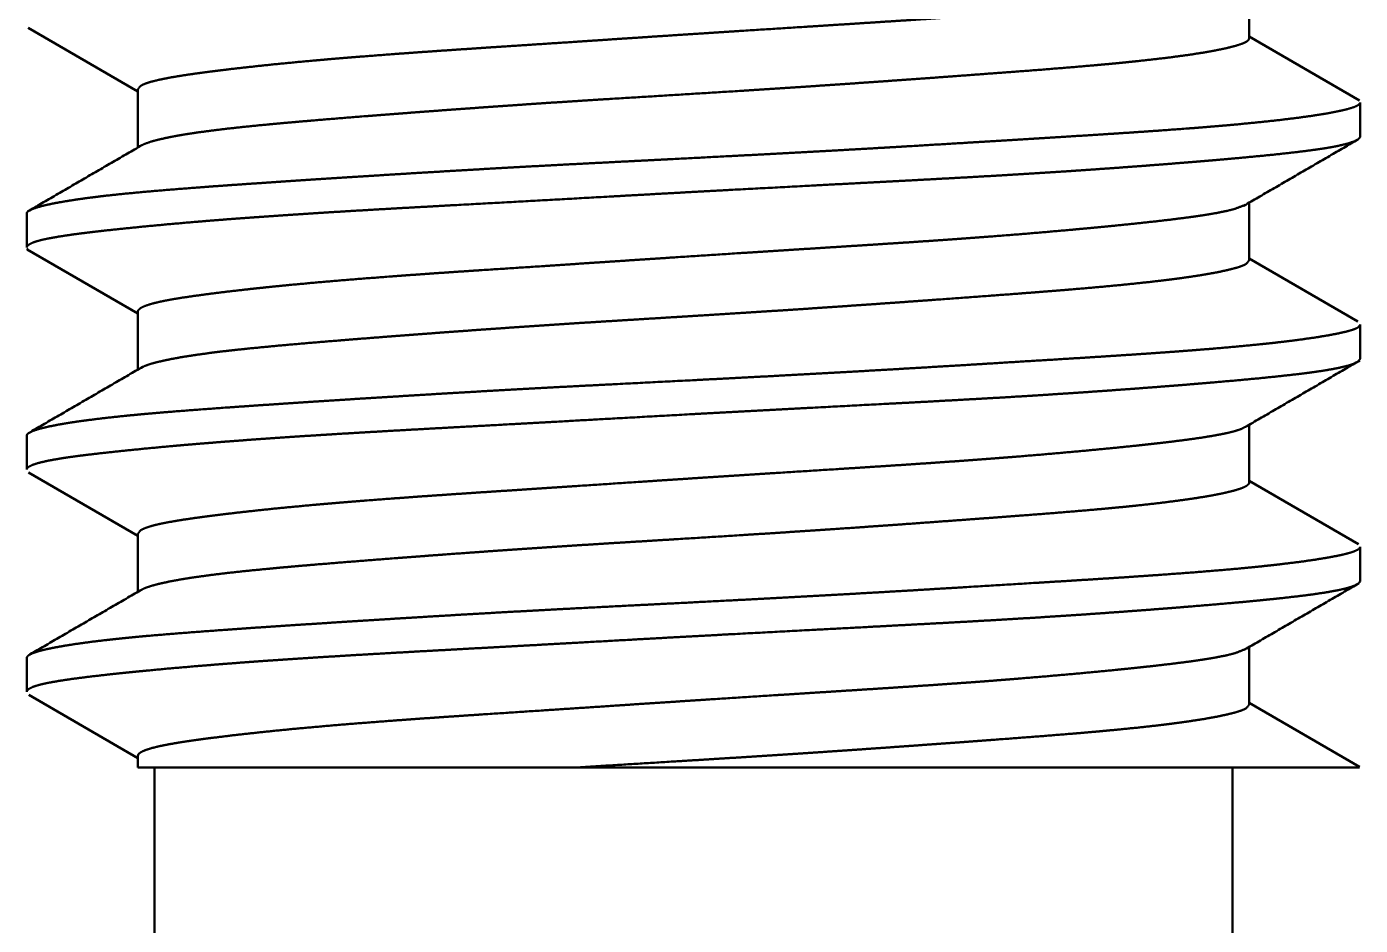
# Paper-space layout 'Layout1' of a CAD drawing. Header units: millimetres. Extents: x 0 to 420, y 0 to 297.
# Drawn here: x 235.53 to 241.53, y 152.9 to 156.94 of the extents above; entities that cross this region are included whole.
import ezdxf

# ---------------------------------------------------------------- set-up
doc = ezdxf.new("R2010")
doc.units = ezdxf.units.MM
doc.layers.add('170', color=7, linetype='Continuous', true_color=0xffffff)

psp = doc.layouts.get("Layout1")

# ---------------------------------------------------------------- linework, layer by layer
at = {"layer": '170', "color": 155, "linetype": 'Continuous', "lineweight": 50}
for p, q in [((241.0252, 156.8909), (241.0252, 157.1508)), ((235.5325, 156.9371), (236.0252, 156.6509)), ((241.5212, 156.6109), (241.0252, 156.8991)), ((236.0252, 156.6602), (236.0252, 156.399)), ((241.5252, 156.4491), (241.5252, 156.6019)), ((241.0252, 155.8909), (241.0252, 156.1509)), ((235.5252, 156.102), (235.5252, 155.9491)), ((235.5325, 155.9376), (235.5262, 155.9449)), ((235.5273, 155.9406), (236.0252, 155.6514)), ((241.5136, 155.6154), (241.0252, 155.8992)), ((236.0252, 155.6602), (236.0252, 155.3993)), ((241.5252, 155.4491), (241.5252, 155.602)), ((235.5252, 155.1019), (235.5252, 154.9492)), ((241.0252, 154.8909), (241.0252, 155.1512)), ((235.5335, 154.9365), (236.0252, 154.6508)), ((241.5166, 154.6138), (241.0252, 154.8993)), ((236.0252, 154.6601), (236.0252, 154.3992)), ((241.5252, 154.449), (241.5252, 154.602)), ((241.0252, 153.8909), (241.0252, 154.1508)), ((235.5252, 154.1019), (235.5252, 153.9491)), ((235.5351, 153.9356), (236.0252, 153.6509)), ((241.5215, 153.6107), (241.0252, 153.899)), ((236.0252, 153.6601), (236.0252, 153.6088)), ((236.1002, 153.6088), (236.1002, 152.6088)), ((240.9502, 152.6088), (240.9502, 153.6088)), ((241.517, 153.6133), (241.5222, 153.6088))]:
    psp.add_line(p, q, dxfattribs=at)
for points, knots in [([(241.0088, 157.1413), (240.9889, 157.1321), (240.9751, 157.1272), (240.959, 157.1223), (240.9502, 157.1199), (240.9407, 157.1175), (240.9307, 157.1151), (240.9202, 157.1127), (240.873, 157.1033), (240.8175, 157.0942), (240.7541, 157.0851), (240.6826, 157.0759), (240.6438, 157.0712), (240.603, 157.0665), (240.5818, 157.0642), (240.5601, 157.0618), (240.538, 157.0594), (240.5155, 157.057), (240.4215, 157.0474), (240.3211, 157.0377), (240.2144, 157.0279), (240.1014, 157.0179), (240.0425, 157.0129), (239.9819, 157.008), (239.9201, 157.003), (239.8573, 156.9981), (239.7286, 156.9885), (239.596, 156.9792), (239.4595, 156.9701), (239.3191, 156.961), (239.2474, 156.9564), (239.1749, 156.9518), (239.0291, 156.9425), (238.7343, 156.9237), (238.5854, 156.9141), (238.3978, 156.9018), (238.3226, 156.8968), (238.2852, 156.8944), (238.1369, 156.8845), (237.9906, 156.8747), (237.7746, 156.8605), (237.6683, 156.8535), (237.6331, 156.8512), (237.5631, 156.8465), (237.4263, 156.8373), (237.2942, 156.8282), (237.1669, 156.8189), (237.0442, 156.8095), (236.9847, 156.8048), (236.9264, 156.8), (236.8692, 156.7951), (236.8135, 156.7902), (236.7075, 156.7803), (236.6084, 156.7704), (236.5163, 156.7605), (236.4312, 156.7507), (236.3912, 156.7458), (236.353, 156.741), (236.3346, 156.7386), (236.3167, 156.7362), (236.2993, 156.7339), (236.2825, 156.7316), (236.2205, 156.7224), (236.1669, 156.7133), (236.1216, 156.7042), (236.0848, 156.695), (236.077, 156.6927), (236.0696, 156.6903), (236.0628, 156.688), (236.0566, 156.6856), (236.0458, 156.6809), (236.0373, 156.6761), (236.0252, 156.6602)], [0, 0, 0.004389, 0.007303, 0.010642, 0.012469, 0.01441, 0.016456, 0.018609, 0.028202, 0.03939, 0.052156, 0.06651, 0.074294, 0.082478, 0.086725, 0.09107, 0.095497, 0.100001, 0.118824, 0.138914, 0.160257, 0.182857, 0.194641, 0.206741, 0.219095, 0.231645, 0.257341, 0.283814, 0.31106, 0.339091, 0.353403, 0.367871, 0.396972, 0.455802, 0.485529, 0.52298, 0.537983, 0.545443, 0.57505, 0.604268, 0.64737, 0.668594, 0.675621, 0.689593, 0.71691, 0.743278, 0.768711, 0.793205, 0.805105, 0.816763, 0.828188, 0.839319, 0.860535, 0.880359, 0.898811, 0.91589, 0.923907, 0.931576, 0.935275, 0.938872, 0.942366, 0.94575, 0.958236, 0.969064, 0.978253, 0.985806, 0.987438, 0.988972, 0.990405, 0.991734, 0.994078, 0.996019, 1, 1]), ([(236.0356, 156.4051), (236.0381, 156.4068), (236.0577, 156.4163), (236.0861, 156.426), (236.123, 156.4357), (236.1687, 156.4457), (236.1816, 156.4482), (236.1949, 156.4507), (236.2088, 156.4532), (236.2233, 156.4557), (236.2536, 156.4606), (236.2859, 156.4656), (236.3561, 156.4752), (236.4339, 156.4846), (236.5193, 156.4938), (236.6124, 156.503), (236.6369, 156.5053), (236.6618, 156.5075), (236.6871, 156.5099), (236.7128, 156.5121), (236.7652, 156.5167), (236.819, 156.5213), (236.9309, 156.5306), (237.0484, 156.54), (237.1092, 156.5448), (237.2351, 156.5544), (237.3002, 156.5594), (237.4333, 156.5692), (237.5695, 156.5791), (237.7087, 156.5889), (237.8509, 156.5986), (237.9231, 156.6033), (237.9961, 156.608), (238.0329, 156.6104), (238.107, 156.6151), (238.1442, 156.6174), (238.4418, 156.6357), (238.7396, 156.6542), (238.8885, 156.6638), (238.963, 156.6686), (239.0367, 156.6735), (239.1821, 156.6833), (239.3246, 156.6932), (239.4642, 156.7031), (239.6346, 156.7154), (239.7014, 156.7203), (239.7999, 156.7276), (239.9874, 156.7415), (240.1056, 156.7506), (240.2182, 156.7597), (240.3252, 156.7689), (240.3767, 156.7735), (240.4264, 156.7782), (240.4743, 156.7829), (240.5203, 156.7876), (240.6065, 156.7972), (240.6852, 156.8068), (240.7565, 156.8166), (240.8201, 156.8265), (240.8348, 156.829), (240.8489, 156.8315), (240.8625, 156.834), (240.8756, 156.8365), (240.9, 156.8414), (240.9223, 156.8462), (240.9603, 156.8557), (240.9897, 156.865), (241.0011, 156.8695), (241.0104, 156.8741), (241.0142, 156.8764), (241.0174, 156.8787), (241.0201, 156.881), (241.0222, 156.8833), (241.0252, 156.891)], [0, 0, 0.000604, 0.004938, 0.010889, 0.018493, 0.027798, 0.030395, 0.033097, 0.035912, 0.038824, 0.044935, 0.051427, 0.065527, 0.081117, 0.098202, 0.116803, 0.121692, 0.126671, 0.131728, 0.13685, 0.147315, 0.158059, 0.18038, 0.203817, 0.215953, 0.241071, 0.254053, 0.280601, 0.307755, 0.335503, 0.363848, 0.378247, 0.392793, 0.400125, 0.414896, 0.422306, 0.481596, 0.540938, 0.570626, 0.585461, 0.600165, 0.629143, 0.657544, 0.685371, 0.719351, 0.73269, 0.752323, 0.789722, 0.813286, 0.835755, 0.857128, 0.867398, 0.877341, 0.886907, 0.896094, 0.91335, 0.929126, 0.943426, 0.956228, 0.959192, 0.962051, 0.964801, 0.967445, 0.972401, 0.976932, 0.984728, 0.99085, 0.993303, 0.995355, 0.996238, 0.99703, 0.997734, 0.99836, 1, 1]), ([(241.5252, 156.6021), (241.5247, 156.599), (241.516, 156.5899), (241.4966, 156.5808), (241.4668, 156.5717), (241.4263, 156.5623), (241.4021, 156.5575), (241.3752, 156.5526), (241.3457, 156.5477), (241.3138, 156.5427), (241.2428, 156.5328), (241.1623, 156.5229), (241.0724, 156.5131), (240.9731, 156.5034), (240.9467, 156.501), (240.9198, 156.4986), (240.8923, 156.4963), (240.8642, 156.4939), (240.8068, 156.4892), (240.7474, 156.4846), (240.6233, 156.4754), (240.492, 156.4664), (240.3534, 156.4574), (240.1698, 156.4459), (240.0935, 156.4413), (240.0549, 156.4389), (239.8979, 156.4292), (239.7366, 156.4194), (239.4867, 156.4044), (239.3582, 156.3969), (239.2711, 156.3919), (239.2272, 156.3894), (239.0508, 156.3796), (238.8736, 156.37), (238.6956, 156.3607), (238.4272, 156.3469), (238.2924, 156.34), (238.2473, 156.3377), (238.1574, 156.3331), (237.9797, 156.324), (237.8048, 156.3147), (237.6328, 156.3052), (237.4636, 156.2953), (237.2972, 156.2854), (237.2152, 156.2804), (237.1347, 156.2754), (236.9783, 156.2655), (236.828, 156.2559), (236.6838, 156.2464), (236.5456, 156.237), (236.512, 156.2347), (236.446, 156.2301), (236.4136, 156.2278), (236.3504, 156.2232), (236.2894, 156.2187), (236.174, 156.2097), (236.0673, 156.2006), (235.9692, 156.1914), (235.8797, 156.1818), (235.8383, 156.1769), (235.7994, 156.1719), (235.763, 156.1669), (235.7292, 156.1619), (235.6694, 156.1519), (235.6198, 156.142), (235.5804, 156.1322), (235.5513, 156.1225), (235.5457, 156.1201), (235.5408, 156.1177), (235.5365, 156.1154), (235.5329, 156.113), (235.5278, 156.1083), (235.5254, 156.1037), (235.5252, 156.1021)], [0, 0, 0.00052, 0.002609, 0.006144, 0.011312, 0.018183, 0.022273, 0.026802, 0.031757, 0.037105, 0.048976, 0.0624, 0.077365, 0.093894, 0.098272, 0.102749, 0.107325, 0.111986, 0.121532, 0.131384, 0.151988, 0.173788, 0.196781, 0.227235, 0.239898, 0.246299, 0.272349, 0.299103, 0.340545, 0.361861, 0.376297, 0.383578, 0.412834, 0.442217, 0.471728, 0.516227, 0.53858, 0.546051, 0.560958, 0.59042, 0.619414, 0.647943, 0.676006, 0.703602, 0.717201, 0.730554, 0.756499, 0.781435, 0.805375, 0.828306, 0.833881, 0.844839, 0.850215, 0.860701, 0.870826, 0.889988, 0.907724, 0.924043, 0.938936, 0.945839, 0.952343, 0.95842, 0.964073, 0.974115, 0.982494, 0.989216, 0.994289, 0.995301, 0.996209, 0.997014, 0.997723, 0.998867, 0.999731, 1, 1]), ([(235.5252, 155.9493), (235.5254, 155.951), (235.5327, 155.9607), (235.5508, 155.9703), (235.557, 155.9727), (235.564, 155.975), (235.5715, 155.9774), (235.5797, 155.9797), (235.5981, 155.9843), (235.6191, 155.9889), (235.6685, 155.9979), (235.7282, 156.0069), (235.7618, 156.0114), (235.798, 156.016), (235.817, 156.0183), (235.8367, 156.0206), (235.8571, 156.0229), (235.8781, 156.0253), (235.9676, 156.0349), (236.0657, 156.0447), (236.1723, 156.0546), (236.2874, 156.0646), (236.3481, 156.0696), (236.411, 156.0746), (236.476, 156.0795), (236.5429, 156.0845), (236.6813, 156.0941), (236.8256, 156.1036), (236.9758, 156.1129), (237.1318, 156.122), (237.2938, 156.1311), (237.3768, 156.1357), (237.4606, 156.1403), (237.8022, 156.159), (238.154, 156.1786), (238.2436, 156.1836), (238.3338, 156.1886), (238.5137, 156.1986), (238.6927, 156.2083), (239.0476, 156.2272), (239.2675, 156.2388), (239.3548, 156.2434), (239.4838, 156.2502), (239.5683, 156.2547), (239.7341, 156.2637), (239.8954, 156.2728), (240.0522, 156.2823), (240.2044, 156.2921), (240.2418, 156.2946), (240.2786, 156.2971), (240.3509, 156.3021), (240.4213, 156.3071), (240.4898, 156.3121), (240.6213, 156.322), (240.7454, 156.3319), (240.8046, 156.3367), (240.862, 156.3416), (240.89, 156.344), (240.9175, 156.3464), (240.9445, 156.3488), (240.971, 156.3512), (241.0708, 156.3606), (241.1609, 156.3697), (241.2416, 156.3788), (241.3126, 156.3879), (241.3446, 156.3924), (241.3741, 156.3971), (241.3879, 156.3994), (241.4011, 156.4018), (241.4137, 156.4042), (241.4255, 156.4066), (241.4662, 156.4163), (241.4962, 156.4261), (241.5157, 156.436), (241.5246, 156.4459), (241.5252, 156.4492)], [0, 0, 0.000285, 0.002297, 0.005692, 0.006794, 0.008006, 0.009317, 0.010729, 0.013866, 0.017414, 0.025741, 0.035725, 0.041339, 0.047378, 0.050556, 0.05384, 0.057232, 0.060731, 0.075632, 0.091956, 0.109676, 0.128794, 0.138882, 0.149324, 0.160127, 0.171234, 0.1942, 0.218136, 0.24304, 0.268916, 0.295773, 0.309543, 0.323429, 0.380061, 0.438395, 0.453249, 0.468202, 0.498038, 0.527705, 0.58655, 0.622995, 0.637469, 0.658848, 0.672864, 0.700345, 0.727089, 0.753098, 0.778355, 0.784546, 0.790664, 0.802656, 0.814337, 0.825711, 0.84754, 0.868143, 0.877986, 0.887519, 0.89217, 0.896738, 0.901232, 0.905633, 0.922226, 0.937227, 0.950656, 0.962516, 0.967857, 0.972803, 0.975125, 0.977346, 0.97946, 0.981464, 0.988387, 0.99362, 0.99724, 0.999442, 1, 1]), ([(241.0077, 156.1407), (240.9597, 156.1225), (240.9216, 156.113), (240.8748, 156.1037), (240.8481, 156.0991), (240.8192, 156.0944), (240.7883, 156.0898), (240.7554, 156.0852), (240.6839, 156.076), (240.605, 156.0668), (240.5187, 156.0574), (240.4249, 156.0477), (240.4003, 156.0453), (240.3752, 156.0429), (240.3496, 156.0404), (240.3237, 156.0379), (240.2707, 156.033), (240.2164, 156.028), (240.1036, 156.0181), (239.9854, 156.0082), (239.8619, 155.9985), (239.7328, 155.9888), (239.6997, 155.9865), (239.6326, 155.9818), (239.5988, 155.9794), (239.5307, 155.9748), (239.4619, 155.9703), (239.3222, 155.9612), (239.1797, 155.9521), (239.0344, 155.9429), (238.8863, 155.9335), (238.7371, 155.9239), (238.4392, 155.9045), (238.2905, 155.8947), (238.142, 155.8848), (238.105, 155.8824), (238.0309, 155.8774), (237.8486, 155.8653), (237.5672, 155.8468), (237.4312, 155.8377), (237.3644, 155.8331), (237.2983, 155.8285), (237.2332, 155.8238), (237.1694, 155.8191), (237.0463, 155.8097), (236.9289, 155.8002), (236.8172, 155.7905), (236.7112, 155.7807), (236.6856, 155.7782), (236.6604, 155.7757), (236.6355, 155.7732), (236.6111, 155.7707), (236.5635, 155.7657), (236.518, 155.7607), (236.4326, 155.7509), (236.3549, 155.7413), (236.2848, 155.7319), (236.2224, 155.7227), (236.1942, 155.7181), (236.168, 155.7135), (236.1441, 155.7089), (236.1224, 155.7044), (236.0855, 155.6952), (236.0573, 155.6859), (236.0379, 155.6765), (236.0273, 155.6668), (236.026, 155.6644), (236.0253, 155.6619), (236.0252, 155.6602)], [0, 0, 0.010208, 0.018038, 0.027544, 0.032939, 0.038769, 0.045005, 0.051625, 0.065973, 0.081795, 0.099093, 0.117877, 0.122806, 0.127833, 0.13295, 0.138145, 0.148741, 0.159612, 0.182161, 0.20578, 0.230474, 0.256253, 0.262875, 0.276261, 0.28301, 0.296613, 0.310352, 0.338247, 0.366693, 0.395687, 0.425242, 0.455038, 0.514514, 0.544194, 0.573833, 0.581237, 0.596028, 0.632419, 0.6886, 0.715757, 0.729101, 0.742285, 0.755298, 0.768032, 0.792637, 0.816103, 0.838439, 0.859638, 0.86476, 0.869808, 0.874787, 0.879688, 0.889207, 0.898341, 0.915456, 0.931053, 0.945136, 0.957699, 0.963402, 0.968694, 0.973553, 0.977971, 0.985541, 0.991446, 0.995749, 0.998609, 0.999154, 0.999663, 1, 1]), ([(236.0403, 155.4081), (236.0581, 155.4165), (236.0714, 155.4213), (236.0868, 155.4262), (236.0954, 155.4286), (236.1046, 155.4311), (236.1143, 155.4336), (236.1244, 155.4361), (236.1704, 155.446), (236.2246, 155.4559), (236.2869, 155.4657), (236.3574, 155.4754), (236.3958, 155.4802), (236.4362, 155.4849), (236.4785, 155.4895), (236.5225, 155.4941), (236.6154, 155.5032), (236.7148, 155.5123), (236.8208, 155.5215), (236.9333, 155.5308), (236.992, 155.5355), (237.022, 155.5379), (237.1135, 155.5451), (237.1759, 155.5499), (237.3037, 155.5596), (237.4357, 155.5694), (237.5718, 155.5793), (237.7121, 155.5891), (237.7838, 155.5941), (237.8559, 155.5989), (237.9283, 155.6037), (238.001, 155.6084), (238.1476, 155.6176), (238.2954, 155.6267), (238.4445, 155.6359), (238.482, 155.6382), (238.5572, 155.6428), (238.7449, 155.6546), (238.8931, 155.6641), (239.0396, 155.6737), (239.1844, 155.6835), (239.3276, 155.6934), (239.4687, 155.7034), (239.6056, 155.7133), (239.866, 155.7324), (239.9895, 155.7417), (240.0495, 155.7463), (240.1084, 155.7509), (240.1374, 155.7532), (240.166, 155.7554), (240.1942, 155.7577), (240.222, 155.76), (240.3287, 155.7692), (240.4286, 155.7784), (240.5217, 155.7878), (240.6081, 155.7973), (240.6286, 155.7998), (240.6486, 155.8022), (240.6683, 155.8046), (240.6874, 155.8071), (240.7242, 155.812), (240.7589, 155.817), (240.8219, 155.8268), (240.8766, 155.8366), (240.923, 155.8463), (240.961, 155.8559), (240.9769, 155.8606), (240.9905, 155.8653), (241.0019, 155.8699), (241.0109, 155.8744), (241.0252, 155.891)], [0, 0, 0.003922, 0.006727, 0.009956, 0.011738, 0.013622, 0.015615, 0.017704, 0.027073, 0.038044, 0.050604, 0.064776, 0.07247, 0.080576, 0.089053, 0.097856, 0.116447, 0.136329, 0.157503, 0.17998, 0.191712, 0.1977, 0.215991, 0.228446, 0.253975, 0.280329, 0.307501, 0.335507, 0.349812, 0.364202, 0.378656, 0.393175, 0.422409, 0.4519, 0.481651, 0.489132, 0.504139, 0.541579, 0.571157, 0.6004, 0.629304, 0.657873, 0.686041, 0.713382, 0.765375, 0.790034, 0.802026, 0.813789, 0.819582, 0.825301, 0.830935, 0.836481, 0.857808, 0.877786, 0.896427, 0.913722, 0.917833, 0.921859, 0.9258, 0.929647, 0.937035, 0.944004, 0.956703, 0.967772, 0.977213, 0.985026, 0.988319, 0.991186, 0.993626, 0.99565, 1, 1]), ([(241.5252, 155.6019), (241.5164, 155.5902), (241.5127, 155.5879), (241.5082, 155.5856), (241.5031, 155.5833), (241.4972, 155.5811), (241.4836, 155.5765), (241.4674, 155.5719), (241.4272, 155.5625), (241.3768, 155.5529), (241.3162, 155.5431), (241.2452, 155.5331), (241.2258, 155.5306), (241.2058, 155.5281), (241.1853, 155.5256), (241.1641, 155.5231), (241.1202, 155.5182), (241.0741, 155.5133), (240.9754, 155.5036), (240.868, 155.4942), (240.811, 155.4895), (240.7519, 155.4849), (240.7215, 155.4826), (240.6905, 155.4803), (240.659, 155.478), (240.627, 155.4757), (240.4946, 155.4666), (240.356, 155.4576), (240.2113, 155.4485), (239.9827, 155.4345), (239.8633, 155.4271), (239.7817, 155.4221), (239.5741, 155.4096), (239.4047, 155.3996), (239.2325, 155.3897), (239.0574, 155.38), (238.8793, 155.3703), (238.7893, 155.3656), (238.6994, 155.3609), (238.5201, 155.3516), (238.1634, 155.3334), (237.9862, 155.3243), (237.8978, 155.3197), (237.8096, 155.315), (237.7223, 155.3102), (237.636, 155.3053), (237.4667, 155.2955), (237.3015, 155.2856), (237.1405, 155.2757), (236.9837, 155.2659), (236.8315, 155.2561), (236.6863, 155.2465), (236.5483, 155.2372), (236.4175, 155.2281), (236.2939, 155.219), (236.1776, 155.21), (236.1496, 155.2077), (236.1223, 155.2054), (236.0956, 155.2031), (236.0694, 155.2008), (236.0189, 155.1962), (235.9708, 155.1916), (235.8817, 155.182), (235.8019, 155.1722), (235.7656, 155.1673), (235.7316, 155.1623), (235.7155, 155.1598), (235.7, 155.1572), (235.6851, 155.1547), (235.6709, 155.1522), (235.6206, 155.1422), (235.581, 155.1324), (235.552, 155.1228), (235.5334, 155.1133), (235.5281, 155.1087), (235.5255, 155.104), (235.5252, 155.1019)], [0, 0, 0.002419, 0.003151, 0.003981, 0.004914, 0.005952, 0.008328, 0.011121, 0.017949, 0.026443, 0.036613, 0.048482, 0.05172, 0.055058, 0.058489, 0.062011, 0.069327, 0.077005, 0.093432, 0.111285, 0.120746, 0.130568, 0.135617, 0.140755, 0.145985, 0.151307, 0.173277, 0.196274, 0.220283, 0.258199, 0.278019, 0.291546, 0.325985, 0.354076, 0.382643, 0.411685, 0.44121, 0.456133, 0.471042, 0.500776, 0.559903, 0.589294, 0.603946, 0.618565, 0.633047, 0.647355, 0.675444, 0.702843, 0.729552, 0.755568, 0.780817, 0.804916, 0.827814, 0.849525, 0.870051, 0.889368, 0.894008, 0.898552, 0.902993, 0.907336, 0.915729, 0.92373, 0.938576, 0.95188, 0.957956, 0.963644, 0.966339, 0.96894, 0.971439, 0.973837, 0.982321, 0.989076, 0.994144, 0.997589, 0.998758, 0.999641, 1, 1]), ([(235.5252, 154.9493), (235.5255, 154.9513), (235.528, 154.9562), (235.5332, 154.9611), (235.5516, 154.9706), (235.5805, 154.9799), (235.6198, 154.989), (235.6698, 154.9981), (235.6839, 155.0004), (235.6988, 155.0027), (235.7143, 155.005), (235.7304, 155.0072), (235.7644, 155.0118), (235.8007, 155.0163), (235.8804, 155.0255), (235.9694, 155.035), (236.0676, 155.0448), (236.1752, 155.0548), (236.2036, 155.0574), (236.2325, 155.0599), (236.2619, 155.0624), (236.2917, 155.0649), (236.3527, 155.0699), (236.4154, 155.0749), (236.5461, 155.0847), (236.6839, 155.0943), (236.7554, 155.0991), (236.8286, 155.1038), (236.8659, 155.1061), (236.9037, 155.1085), (236.9805, 155.1131), (237.1377, 155.1223), (237.2989, 155.1314), (237.464, 155.1405), (237.7192, 155.1544), (237.8942, 155.1641), (238.1605, 155.179), (238.5171, 155.1987), (238.6961, 155.2085), (238.8755, 155.2181), (238.9652, 155.2229), (239.0541, 155.2276), (239.402, 155.2458), (239.5713, 155.2548), (239.7375, 155.2639), (239.8194, 155.2685), (239.9004, 155.2731), (239.98, 155.2779), (240.0579, 155.2826), (240.209, 155.2924), (240.3538, 155.3023), (240.4922, 155.3123), (240.6243, 155.3223), (240.688, 155.3273), (240.7496, 155.3322), (240.8089, 155.3371), (240.8661, 155.3419), (240.9737, 155.3514), (241.0725, 155.3607), (241.1626, 155.3699), (241.2437, 155.379), (241.2625, 155.3813), (241.2807, 155.3836), (241.2982, 155.3859), (241.3151, 155.3882), (241.3468, 155.3928), (241.376, 155.3974), (241.4265, 155.4068), (241.4668, 155.4164), (241.4831, 155.4214), (241.4968, 155.4263), (241.5026, 155.4288), (241.5078, 155.4313), (241.5123, 155.4338), (241.5162, 155.4363), (241.5252, 155.4493)], [0, 0, 0.000331, 0.001245, 0.002424, 0.00585, 0.010876, 0.017569, 0.025972, 0.028346, 0.030832, 0.033422, 0.036118, 0.041794, 0.04786, 0.061139, 0.075951, 0.092293, 0.110188, 0.114905, 0.119711, 0.124588, 0.12954, 0.139665, 0.150083, 0.171784, 0.194644, 0.206506, 0.218662, 0.224848, 0.231112, 0.243855, 0.26992, 0.296647, 0.324029, 0.366326, 0.395354, 0.439501, 0.498624, 0.528295, 0.558044, 0.572909, 0.587655, 0.645329, 0.673395, 0.700945, 0.714524, 0.72796, 0.741154, 0.754083, 0.779149, 0.803172, 0.826152, 0.848085, 0.858646, 0.86888, 0.878741, 0.888233, 0.906121, 0.922553, 0.937537, 0.951046, 0.954187, 0.957222, 0.960145, 0.962963, 0.968273, 0.973158, 0.981674, 0.988533, 0.991346, 0.993756, 0.994809, 0.995763, 0.996619, 0.99738, 1, 1]), ([(241.0153, 155.1455), (240.9902, 155.1326), (240.9836, 155.1301), (240.9765, 155.1276), (240.9688, 155.1252), (240.9606, 155.1227), (240.9425, 155.1179), (240.9223, 155.1132), (240.8758, 155.1039), (240.8209, 155.0947), (240.7578, 155.0856), (240.6864, 155.0763), (240.6672, 155.074), (240.6475, 155.0717), (240.6274, 155.0693), (240.6068, 155.067), (240.5644, 155.0623), (240.5202, 155.0575), (240.427, 155.0479), (240.327, 155.0382), (240.2203, 155.0284), (240.1069, 155.0184), (239.9877, 155.0084), (239.864, 154.9986), (239.736, 154.9891), (239.6036, 154.9798), (239.5357, 154.9752), (239.4667, 154.9706), (239.3966, 154.966), (239.3256, 154.9614), (239.1822, 154.9522), (238.8906, 154.9337), (238.7425, 154.9243), (238.5928, 154.9146), (238.5175, 154.9097), (238.4423, 154.9048), (238.293, 154.8949), (237.9988, 154.8753), (237.8538, 154.8657), (237.7103, 154.8562), (237.5698, 154.847), (237.4335, 154.8378), (237.3016, 154.8287), (237.1739, 154.8194), (237.0505, 154.81), (237.0203, 154.8076), (236.9904, 154.8052), (236.9608, 154.8028), (236.9316, 154.8004), (236.8745, 154.7955), (236.819, 154.7907), (236.7132, 154.7809), (236.6139, 154.771), (236.5212, 154.7611), (236.4352, 154.7512), (236.4147, 154.7487), (236.3948, 154.7463), (236.3753, 154.7439), (236.3564, 154.7415), (236.3202, 154.7367), (236.2859, 154.732), (236.2237, 154.7229), (236.1697, 154.7138), (236.1457, 154.7092), (236.1238, 154.7047), (236.1137, 154.7024), (236.104, 154.7001), (236.095, 154.6978), (236.0864, 154.6954), (236.0578, 154.6861), (236.0382, 154.6766), (236.0252, 154.6603)], [0, 0, 0.005619, 0.007008, 0.008504, 0.01011, 0.011821, 0.01554, 0.019662, 0.029108, 0.040169, 0.052847, 0.067173, 0.071016, 0.074962, 0.078993, 0.083114, 0.091602, 0.10043, 0.119076, 0.139051, 0.160354, 0.183003, 0.206791, 0.231464, 0.256999, 0.283404, 0.296931, 0.31068, 0.324651, 0.338814, 0.367395, 0.425498, 0.455014, 0.484844, 0.499865, 0.514849, 0.5446, 0.603243, 0.632141, 0.660754, 0.688762, 0.715915, 0.742223, 0.767688, 0.792302, 0.798323, 0.804291, 0.810194, 0.816022, 0.827422, 0.838491, 0.859638, 0.879481, 0.89802, 0.915235, 0.919334, 0.923335, 0.927229, 0.931025, 0.938298, 0.945164, 0.957676, 0.968574, 0.973423, 0.977867, 0.979936, 0.98191, 0.983777, 0.985544, 0.99153, 0.995857, 1, 1]), ([(236.0369, 154.406), (236.0389, 154.4072), (236.059, 154.4168), (236.0879, 154.4265), (236.1253, 154.4363), (236.1712, 154.4462), (236.1975, 154.4511), (236.2258, 154.4561), (236.2408, 154.4586), (236.2564, 154.4611), (236.2725, 154.4636), (236.2891, 154.466), (236.3601, 154.4757), (236.4384, 154.4851), (236.5241, 154.4943), (236.617, 154.5034), (236.6662, 154.508), (236.7173, 154.5125), (236.7436, 154.5149), (236.7972, 154.5195), (236.8246, 154.5218), (236.9372, 154.5311), (237.055, 154.5405), (237.1779, 154.5501), (237.3061, 154.5598), (237.3722, 154.5647), (237.4057, 154.5672), (237.5078, 154.5747), (237.5767, 154.5796), (237.7164, 154.5895), (237.8586, 154.5991), (238.0034, 154.6085), (238.1507, 154.6178), (238.3002, 154.627), (238.4497, 154.6362), (238.7474, 154.6547), (238.8956, 154.6642), (239.0432, 154.6739), (239.1167, 154.6789), (239.1532, 154.6813), (239.2613, 154.6887), (239.3323, 154.6937), (239.4717, 154.7036), (239.6745, 154.7183), (239.7731, 154.7256), (239.8377, 154.7304), (239.9938, 154.742), (240.1119, 154.7511), (240.2241, 154.7602), (240.3304, 154.7693), (240.3813, 154.774), (240.4307, 154.7786), (240.4786, 154.7833), (240.5247, 154.7881), (240.611, 154.7977), (240.6894, 154.8074), (240.76, 154.8171), (240.8229, 154.827), (240.8514, 154.8319), (240.8779, 154.8369), (240.8903, 154.8394), (240.9023, 154.8418), (240.9137, 154.8443), (240.9245, 154.8467), (240.9621, 154.8562), (240.991, 154.8654), (241.0112, 154.8746), (241.0225, 154.8838), (241.024, 154.8861), (241.0249, 154.8884), (241.0252, 154.891)], [0, 0, 0.000456, 0.004898, 0.010954, 0.018647, 0.028002, 0.033309, 0.039041, 0.042067, 0.045203, 0.048445, 0.051779, 0.066032, 0.081733, 0.098867, 0.117448, 0.127282, 0.137488, 0.142731, 0.153441, 0.158897, 0.181373, 0.204883, 0.229425, 0.254999, 0.268178, 0.274866, 0.295235, 0.308976, 0.336836, 0.365197, 0.394052, 0.423409, 0.453218, 0.483022, 0.542362, 0.57189, 0.601327, 0.615987, 0.623258, 0.644807, 0.658963, 0.686774, 0.727234, 0.746894, 0.759788, 0.790918, 0.814485, 0.83688, 0.858103, 0.868269, 0.878145, 0.887715, 0.896938, 0.914208, 0.929924, 0.944114, 0.956772, 0.962523, 0.967886, 0.970418, 0.972845, 0.975159, 0.977362, 0.985094, 0.99113, 0.995534, 0.998435, 0.998977, 0.99947, 1, 1]), ([(241.5252, 154.6021), (241.5248, 154.5995), (241.5168, 154.5904), (241.4981, 154.5814), (241.4847, 154.5768), (241.4687, 154.5722), (241.4597, 154.5699), (241.45, 154.5675), (241.4396, 154.5652), (241.4285, 154.5628), (241.3779, 154.5531), (241.3174, 154.5432), (241.2472, 154.5333), (241.1672, 154.5235), (241.1236, 154.5185), (241.0774, 154.5136), (241.0534, 154.5112), (241.0288, 154.5087), (241.0036, 154.5063), (240.9779, 154.5039), (240.87, 154.4944), (240.7543, 154.4851), (240.6308, 154.476), (240.4996, 154.4669), (240.4311, 154.4624), (240.3606, 154.4579), (240.2881, 154.4533), (240.2144, 154.4487), (240.0632, 154.4394), (239.7461, 154.42), (239.5803, 154.41), (239.4955, 154.4049), (239.4095, 154.3999), (239.2358, 154.3899), (239.0606, 154.3802), (238.884, 154.3706), (238.7059, 154.3612), (238.4359, 154.3473), (238.2559, 154.3382), (237.9898, 154.3245), (237.815, 154.3152), (237.6424, 154.3057), (237.4719, 154.2958), (237.3877, 154.2908), (237.3049, 154.2858), (237.1433, 154.2759), (236.9873, 154.2661), (236.8366, 154.2564), (236.6915, 154.2469), (236.621, 154.2422), (236.5519, 154.2375), (236.4199, 154.2282), (236.2961, 154.2192), (236.1806, 154.2102), (236.0732, 154.2012), (236.0226, 154.1966), (235.9741, 154.1919), (235.9277, 154.1871), (235.8837, 154.1823), (235.8033, 154.1724), (235.733, 154.1625), (235.6726, 154.1525), (235.6223, 154.1426), (235.6009, 154.1376), (235.5821, 154.1327), (235.5736, 154.1302), (235.5659, 154.1278), (235.5588, 154.1254), (235.5525, 154.123), (235.5336, 154.1135), (235.5256, 154.1043), (235.5252, 154.1019)], [0, 0, 0.00044, 0.002453, 0.005894, 0.008231, 0.01099, 0.012531, 0.014182, 0.015948, 0.017821, 0.026351, 0.0365, 0.048245, 0.061587, 0.068858, 0.076536, 0.08053, 0.084626, 0.088821, 0.093101, 0.111031, 0.130251, 0.150749, 0.172526, 0.183899, 0.195597, 0.20761, 0.219845, 0.244927, 0.297522, 0.325033, 0.339096, 0.353361, 0.38216, 0.411207, 0.440494, 0.470023, 0.514782, 0.544633, 0.588751, 0.617721, 0.646345, 0.674617, 0.688584, 0.702326, 0.729123, 0.755017, 0.780007, 0.804094, 0.815791, 0.827251, 0.849164, 0.869708, 0.888901, 0.906743, 0.915156, 0.923225, 0.930945, 0.938279, 0.951688, 0.963444, 0.97357, 0.982064, 0.9857, 0.988923, 0.990377, 0.991722, 0.992959, 0.994086, 0.997572, 0.999607, 1, 1]), ([(235.5252, 153.9494), (235.5255, 153.9516), (235.5334, 153.9612), (235.552, 153.9708), (235.5653, 153.9755), (235.5813, 153.9801), (235.5904, 153.9825), (235.6001, 153.9848), (235.6105, 153.9871), (235.6214, 153.9894), (235.6717, 153.9984), (235.732, 154.0074), (235.8021, 154.0165), (235.8821, 154.0257), (235.9037, 154.0281), (235.9259, 154.0305), (235.9487, 154.0329), (235.9722, 154.0353), (236.0208, 154.0402), (236.0714, 154.0452), (236.1788, 154.0552), (236.2942, 154.0651), (236.4176, 154.0751), (236.5492, 154.0849), (236.5833, 154.0874), (236.618, 154.0898), (236.6887, 154.0946), (236.7607, 154.0994), (236.8341, 154.1041), (236.9848, 154.1134), (237.1407, 154.1225), (237.3019, 154.1316), (237.4685, 154.1407), (237.5536, 154.1454), (237.6394, 154.15), (237.8123, 154.1595), (237.987, 154.1693), (238.2527, 154.1841), (238.3422, 154.1891), (238.4322, 154.1941), (238.5226, 154.199), (238.7027, 154.2088), (239.0577, 154.2277), (239.3196, 154.2415), (239.406, 154.2461), (239.5771, 154.2551), (239.7435, 154.2642), (239.9047, 154.2734), (240.0608, 154.2828), (240.2118, 154.2926), (240.2854, 154.2975), (240.3576, 154.3025), (240.4284, 154.3076), (240.4972, 154.3126), (240.6287, 154.3226), (240.7523, 154.3324), (240.8681, 154.3421), (240.9758, 154.3516), (241.0267, 154.3563), (241.0514, 154.3587), (241.0755, 154.361), (241.1219, 154.3657), (241.1657, 154.3702), (241.246, 154.3793), (241.3164, 154.3884), (241.377, 154.3976), (241.4276, 154.407), (241.4492, 154.4119), (241.468, 154.4168), (241.4842, 154.4217), (241.4977, 154.4267), (241.5165, 154.4366), (241.5248, 154.4465), (241.5252, 154.4493)], [0, 0, 0.000366, 0.002434, 0.005888, 0.008225, 0.010991, 0.012535, 0.014189, 0.015945, 0.017805, 0.026261, 0.036343, 0.048046, 0.061384, 0.064978, 0.068674, 0.07248, 0.076385, 0.084471, 0.092894, 0.110744, 0.12992, 0.150418, 0.172253, 0.177924, 0.183677, 0.195404, 0.207352, 0.219525, 0.244517, 0.27038, 0.29711, 0.324722, 0.338841, 0.353056, 0.38172, 0.410697, 0.454748, 0.469587, 0.484506, 0.499499, 0.529355, 0.588213, 0.631615, 0.645942, 0.674309, 0.701889, 0.728623, 0.754513, 0.779562, 0.791768, 0.80376, 0.815506, 0.826925, 0.848765, 0.869292, 0.888515, 0.906426, 0.914887, 0.918991, 0.923, 0.930714, 0.938015, 0.951383, 0.963135, 0.973278, 0.981806, 0.985465, 0.988693, 0.991492, 0.993866, 0.997395, 0.999527, 1, 1]), ([(241.0104, 154.1423), (240.9617, 154.123), (240.9239, 154.1135), (240.8773, 154.1041), (240.8642, 154.1018), (240.8506, 154.0995), (240.8366, 154.0972), (240.822, 154.0949), (240.7915, 154.0903), (240.759, 154.0857), (240.6882, 154.0766), (240.6097, 154.0673), (240.5675, 154.0626), (240.5234, 154.0578), (240.5006, 154.0554), (240.4773, 154.053), (240.4294, 154.0482), (240.3288, 154.0384), (240.2224, 154.0286), (240.1101, 154.0187), (239.9921, 154.0088), (239.9309, 154.0039), (239.8682, 153.9989), (239.8363, 153.9965), (239.7715, 153.9916), (239.7388, 153.9893), (239.6058, 153.9799), (239.4696, 153.9708), (239.3301, 153.9617), (239.1874, 153.9526), (239.0414, 153.9433), (238.8934, 153.9339), (238.5965, 153.9148), (238.4475, 153.9051), (238.2609, 153.8928), (238.1861, 153.8878), (238.0747, 153.8803), (237.8565, 153.8659), (237.5748, 153.8473), (237.4379, 153.8381), (237.3705, 153.8335), (237.3043, 153.8289), (237.2395, 153.8242), (237.176, 153.8196), (237.053, 153.8102), (236.9354, 153.8007), (236.823, 153.791), (236.7161, 153.7811), (236.6157, 153.7712), (236.5228, 153.7612), (236.4372, 153.7514), (236.3591, 153.7418), (236.3227, 153.7371), (236.2883, 153.7324), (236.2717, 153.73), (236.2557, 153.7277), (236.2401, 153.7254), (236.2251, 153.7231), (236.1705, 153.714), (236.1247, 153.7049), (236.0873, 153.6957), (236.0587, 153.6864), (236.0476, 153.6817), (236.0386, 153.677), (236.035, 153.6745), (236.032, 153.6721), (236.0295, 153.6697), (236.0276, 153.6673), (236.0252, 153.6603)], [0, 0, 0.01044, 0.018195, 0.027665, 0.030307, 0.033045, 0.035881, 0.03881, 0.044964, 0.051497, 0.065709, 0.081448, 0.089894, 0.098723, 0.103283, 0.107945, 0.117546, 0.137656, 0.158936, 0.181368, 0.204952, 0.217181, 0.229701, 0.236073, 0.249002, 0.255534, 0.282064, 0.309244, 0.337073, 0.36555, 0.394682, 0.424202, 0.483435, 0.513153, 0.550394, 0.565316, 0.58753, 0.631065, 0.687281, 0.714597, 0.728049, 0.741254, 0.754192, 0.766863, 0.791416, 0.814916, 0.837369, 0.858752, 0.878834, 0.897433, 0.914577, 0.930259, 0.93755, 0.944478, 0.947798, 0.951029, 0.954158, 0.957185, 0.9682, 0.977514, 0.985162, 0.991165, 0.993566, 0.995577, 0.996442, 0.997219, 0.99791, 0.998525, 1, 1]), ([(238.0085, 153.6088), (238.1556, 153.6181), (238.4522, 153.6364), (238.6016, 153.6456), (238.6766, 153.6503), (238.7518, 153.655), (238.9008, 153.6646), (239.0476, 153.6742), (239.1922, 153.684), (239.3345, 153.6939), (239.4747, 153.7038), (239.6122, 153.7138), (239.745, 153.7235), (239.8729, 153.733), (239.9958, 153.7422), (240.1139, 153.7513), (240.2269, 153.7604), (240.2543, 153.7627), (240.2813, 153.765), (240.3079, 153.7674), (240.334, 153.7697), (240.3848, 153.7743), (240.4339, 153.7789), (240.5266, 153.7883), (240.6123, 153.7978), (240.6524, 153.8027), (240.6908, 153.8075), (240.7093, 153.81), (240.7273, 153.8125), (240.7449, 153.8149), (240.762, 153.8174), (240.825, 153.8273), (240.8793, 153.8372), (240.9253, 153.8469), (240.9627, 153.8563), (240.9782, 153.861), (240.9916, 153.8657), (241.0028, 153.8703), (241.0117, 153.8749), (241.0252, 153.8911)], [0, 0, 0.048489, 0.146235, 0.19549, 0.220214, 0.244994, 0.294113, 0.342502, 0.390167, 0.437108, 0.483326, 0.528683, 0.572488, 0.614665, 0.655223, 0.694164, 0.73146, 0.740521, 0.749441, 0.758204, 0.766826, 0.783615, 0.799823, 0.830488, 0.85884, 0.87214, 0.884862, 0.891001, 0.896992, 0.902836, 0.908519, 0.929479, 0.947659, 0.963093, 0.975796, 0.981128, 0.985785, 0.989768, 0.99308, 1, 1]), ([(236.0252, 153.6088), (236.1689, 153.6088), (237.221, 153.6088), (238.0085, 153.6088)], [0, 0, 0.072436, 0.602916, 1, 1]), ([(241.5222, 153.6088), (241.5176, 153.6088), (241.511, 153.6088), (241.5024, 153.6088), (241.4645, 153.6088), (241.3854, 153.6088), (241.3037, 153.6088), (241.2721, 153.6088), (241.2029, 153.6088), (241.1263, 153.6088), (240.9519, 153.6088), (240.8026, 153.6088), (240.7492, 153.6088), (240.6941, 153.6088), (240.6376, 153.6088), (240.3987, 153.6088), (240.1387, 153.6088), (240.0005, 153.6088), (239.9293, 153.6088), (239.8572, 153.6088), (239.5622, 153.6088), (239.2569, 153.6088), (239.1005, 153.6088), (239.0214, 153.6088), (238.9424, 153.6088), (238.628, 153.6088), (238.3161, 153.6088), (238.2386, 153.6088), (238.1612, 153.6088), (238.0085, 153.6088)], [0, 0, 0.001294, 0.003165, 0.005612, 0.016407, 0.038933, 0.062176, 0.071177, 0.090873, 0.112652, 0.162286, 0.204796, 0.219991, 0.235675, 0.251747, 0.319742, 0.393725, 0.433058, 0.453331, 0.47385, 0.557817, 0.64469, 0.689206, 0.711714, 0.734204, 0.823695, 0.912445, 0.934511, 0.956525, 1, 1])]:
    psp.add_open_spline(points, degree=1, knots=knots, dxfattribs=at)
for points in [[(241.0015, 156.1371), (241.5148, 156.4353)], [(236.0428, 156.4093), (235.5292, 156.1109)], [(236.0476, 155.4123), (235.5337, 155.1138)], [(241.009, 155.1418), (241.5232, 155.4407)], [(236.0441, 154.4101), (235.5328, 154.1132)], [(241.0045, 154.1388), (241.5182, 154.4372)]]:
    psp.add_open_spline(points, degree=1, dxfattribs=at)

doc.saveas('drawing.dxf')
